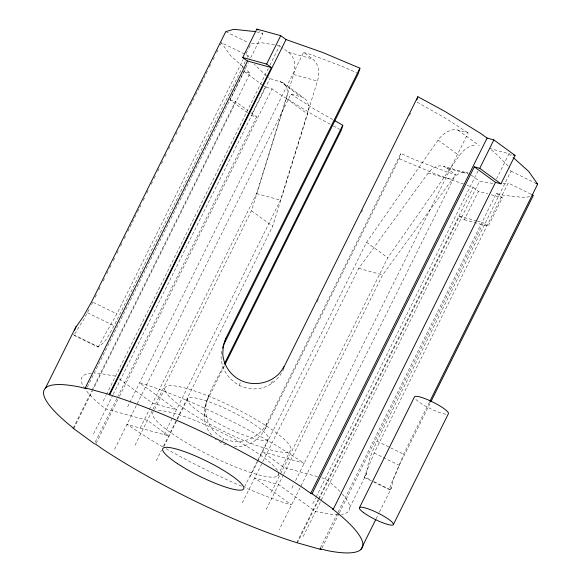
<?xml version="1.0" encoding="UTF-8"?>
<svg xmlns="http://www.w3.org/2000/svg" width="582" height="582" viewBox="0 0 582 582"><rect width="100%" height="100%" fill="white"/><g stroke="black" fill="none" stroke-linecap="round" stroke-linejoin="round"><path stroke-width="0.44" stroke-dasharray="2.91 2.18" d="M221.655 351.281C218.876 365.212 227.22 379.006 239.384 385.408A32.359 31.799 34.4 0 0 263.944 387.343C272.958 384.185 280.262 377.274 283.929 368.45M211.601 435.038C192.504 413.162 215.187 384.6 224.114 364.332M204.064 416.545L205.548 411.619L206.093 403.144M349.84 507.3L366.667 473.399C367.577 462.05 372.276 451.392 376.991 441.163L511.025 171.166L509.155 167.369M379.42 512.145L391.511 487.789L393.447 479.212L399.296 465.345L430.796 401.907M204.595 408.127L208.778 395.236M222.739 440.872L223.488 438.384A32.359 31.799 34.4 0 1 207.192 419.797L205.548 411.619M239.384 385.408L240.875 380.432M271.43 383.749L272.914 378.824M234.182 446.554A32.301 31.69 7.6 0 0 254.196 441.272C260.016 436.74 265.377 430.942 266.782 423.463L400.809 153.459L416.159 160.254L448.351 172.41L455.553 174.542L279.2 529.809M265.196 428.759L399.223 158.755L400.809 153.459M149.37 409.641L256.604 193.617L293.575 74.511A19.73 14.135 -74.7 0 0 288.621 52.373L281.666 47.28M164.095 434.63L280.495 200.157L317.466 81.051A19.73 14.135 -74.7 0 0 312.512 58.913L303.593 52.402L127.24 407.662M153.059 408.971L251.46 210.742L286.366 98.518A19.73 13.277 -53.8 0 0 282.743 82.535L269.932 78.599L267.08 76.424M177.081 418.8L272.66 226.252L307.565 114.028A19.73 13.277 -53.8 0 0 301.127 96.838L279.935 81.327M89.097 309.508L83.59 319.773L79.647 325.702A32.301 1.979 -64.3 0 1 73.579 335.174L97.921 347.083L98.125 346.523C106.215 342.718 109.685 333.042 114.094 325.782L245.298 61.466M530.944 194.141L508.217 183.024L374.131 453.036L366.289 472.198A32.359 0.815 -63.3 0 0 364.558 477.014L371.01 480.172M429.443 402.14L403.61 454.186L397.331 469.659A32.301 1.979 -64.3 0 0 389.554 489.251L389.824 489.884L391.511 487.789M91.52 304.626L92.727 302.189M95.15 297.307L97.172 293.241M98.787 289.989L100.802 285.922M103.225 281.041L104.44 278.603M106.855 273.722L108.07 271.285M109.685 268.026L111.7 263.966M113.315 260.707L115.338 256.64M116.953 253.388L118.968 249.322M120.583 246.07L122.606 242.003M124.221 238.751L126.236 234.684M127.851 231.432L137.134 212.728M137.541 211.913L140.771 205.41M143.194 200.528L145.209 196.461M146.824 193.209L148.846 189.143M151.269 184.261L152.477 181.824M154.092 178.572L156.107 174.505M157.722 171.254L159.744 167.187M161.36 163.935L163.375 159.868M164.99 156.616L167.012 152.549M168.627 149.29L170.642 145.224M172.257 141.972L174.28 137.905M175.895 134.653L177.91 130.586M179.525 127.334L181.54 123.268M183.155 120.016L184.37 117.579M186.793 112.697L188.808 108.63M190.423 105.378L195.268 95.615M195.676 94.808L198.906 88.297M199.306 87.489L207.781 70.407M209.396 67.156L211.419 63.089M213.034 59.837L215.049 55.77M216.664 52.518L218.687 48.451M220.302 45.2L221.509 42.755L248.128 55.777L249.991 59.575M97.921 347.083L98.314 346.77A32.359 0.815 -63.3 0 0 104.847 334.941L116.88 313.916L243.247 59.364M246.07 53.675L248.492 48.793M248.9 47.979L250.915 43.912L262.344 42.821L276.137 45.17M247.321 57.407L248.128 55.777M87.278 387.132L248.296 62.761M250.718 57.88L262.824 33.494L259.492 31.05M247.532 112.77L229.985 99.929L244.098 71.513L250.151 73.186L92.764 390.238M73.172 428.265L91.738 390.864M92.138 390.049L235.419 101.421L247.845 110.515M73.798 428.447L92.363 391.053M103.225 401.02L106.019 395.404M106.411 394.603L268.273 68.545M269.888 65.286L279.586 45.76L280.975 46.778M330.169 124.192L314.265 115.542L278.778 93.687L272.056 88.879L265.297 87.024L251.184 115.447L256.618 116.931L117.775 396.618M93.571 433.859L112.784 395.156M113.192 394.341L269.932 78.599M95.179 442.153L117.375 397.433M96.11 443.331L119.114 396.989M119.514 396.182L272.056 88.879M114.589 449.319L290.942 94.051L301.127 96.838M140.211 428.09L148.97 410.441M135.068 445.215L152.659 409.786M154.579 409.379L165.725 386.914M156.267 460.733L161.44 450.301M163.433 446.292L176.673 419.615M163.891 446.569L177.03 420.095M177.43 419.295L187.782 398.437M207.272 400.241L224.63 365.27M317.03 301.767L318.245 299.323M361.444 212.306L362.651 209.869M409.481 115.527L410.696 113.09M244.542 486.894L257.68 460.42M258.081 459.62L268.033 439.563A45.192 8.315 26.4 0 0 213.478 403.493A45.192 8.315 26.4 0 0 202.216 413.94A45.192 8.315 26.4 0 0 268.033 439.563M250.173 476.738L257.339 462.304M257.739 461.497L366.565 242.265L438.101 140.073A19.73 13.277 -53.8 0 1 458.019 130.099L468.204 132.892L295.438 480.936M242.338 502.841L262.351 462.537M262.751 461.722L358.738 268.367L428.207 173.05A19.73 14.135 -74.7 0 1 446.641 168.023L469.674 174.338M277.745 475.952L278.545 474.345M280.138 471.136L290.091 451.079A70.211 12.913 26.4 0 0 206.363 395.251A70.211 12.913 26.4 0 0 187.273 410.666A70.211 12.913 26.4 0 0 290.091 451.079M271.372 492.256L280.131 474.606M280.531 473.806L387.765 257.782L459.3 155.583A19.73 13.277 -53.8 0 1 476.025 145.173M266.229 509.381L283.412 474.767M283.82 473.952L382.629 274.908L452.098 179.591A19.73 14.135 -74.7 0 1 467.673 173L443.782 166.459M291.851 488.16L293.845 484.144M312.861 503.612L315.655 497.996M316.048 497.195L477.909 171.13M296.769 542.664L318.158 499.574M318.558 498.759L473.122 187.397L467.15 185.287M297.264 543.035L318.652 499.945M319.06 499.13L459.511 216.191L476.571 220.869M303.207 536.451L479.568 181.184L493.361 183.534M459.511 216.191L464.327 219.72L478.433 191.296L487.818 193.871M496.49 178.958L508.995 153.757L511.593 154.477M320.369 547.902L337.72 512.946M338.127 512.131L496.322 193.45L503.43 195.305L525.299 197.633L530.144 196.25M321.962 547.953L338.913 513.804M339.313 512.997L483.402 222.739L488.218 226.26L502.324 197.844L496.322 193.45M376.198 518.642L379.02 512.96M366.667 473.399L364.558 477.014M266.782 423.463C259.15 438.755 238.911 446.278 223.488 438.384M502.95 183.534L508.217 183.024M276.996 45.316L279.586 45.76M115.571 376.154L98.336 373.215A149.298 27.463 26.4 0 0 95.084 373.077M256.509 31.843L262.824 33.494M489.222 148.345L508.995 153.757L512.96 157.307M317.43 476.614L283.718 467.39L262.518 451.872L304.197 463.287L281.062 448.366A149.298 27.463 26.4 0 0 146.788 384.928L139.585 382.796L176.441 409.764L152.549 403.217L119.201 378.809M321.751 477.793L325.207 478.746L330.903 483.089A149.298 27.463 26.4 0 1 341.845 493.543M288.621 52.373L312.512 58.913M293.575 74.511L317.466 81.051M229.985 99.929L235.419 101.421M428.207 173.05L452.098 179.591M491.23 194.803L502.324 197.844M477.429 221.102L483.402 222.739M464.327 219.72L488.218 226.26M256.604 193.617L280.495 200.157M358.738 268.367L382.629 274.908M303.593 52.402L310.795 54.533L342.994 66.69L356.722 72.765M463.738 184.087L436.442 174.447L399.223 158.755M225.765 31.61L248.485 42.726M511.025 171.166L536.022 183.395M93.36 302.407L116.88 313.916M376.991 441.163L389.896 447.478M390.704 447.871L403.61 454.186M87.482 312.76L114.094 325.782M374.131 453.036L399.296 465.345M73.317 334.541L98.314 346.77M374.233 481.751L389.554 489.251M364.157 477.335L389.824 489.884M333.348 125.916L339.713 129.379M417.119 102.141L445.07 117.964L468.204 132.892M332.715 119.521L314.076 108.972L290.942 94.051M214.962 438.763L216.366 439.686M219.181 441.52L221.997 443.353A32.301 31.69 7.6 0 0 225.903 444.939M458.019 130.099L479.219 145.616M438.101 140.073L459.3 155.583M471.224 175.08L479.568 181.184M446.641 168.023L455.553 174.542M282.743 82.535L303.942 98.045M286.366 98.518L307.565 114.028M244.098 71.513L263.1 85.423M263.835 85.954L265.297 87.024M250.769 112.653L256.618 116.931M366.565 242.265L387.765 257.782M251.46 210.742L272.66 226.252M473.122 187.397L478.433 191.296M491.353 149.974L494.911 152.688L508.784 166.612M266.374 75.878L254.152 64.129M242.89 66.668L230.348 55.421L221.509 42.755M243.552 67.265L250.151 73.186M342.383 494.147A149.298 27.463 26.4 0 1 341.605 514.35M338.047 514.641A149.298 27.463 26.4 0 1 332.795 514.517L315.553 511.578L278.574 484.515L254.683 477.975L291.546 504.936L284.343 502.804A149.298 27.463 26.4 0 1 244.884 487.607M241.603 486.21A149.298 27.463 26.4 0 1 165.928 448.635M162.815 446.86A149.298 27.463 26.4 0 1 150.069 439.374L126.934 424.445L168.613 435.86L147.413 420.349L105.917 408.993L100.228 404.65A149.298 27.463 26.4 0 1 86.354 390.726M84.994 388.9A149.298 27.463 26.4 0 1 91.229 373.193M278.48 472.555A70.211 12.913 26.4 0 1 212.757 456.877A70.211 12.913 26.4 0 1 153.379 411.787M158.355 410.579A70.211 12.913 26.4 0 1 223.524 433.408A70.211 12.913 26.4 0 1 277.643 470.765M445.659 414.166A18.93 3.485 26.4 0 1 428.949 407.917A18.93 3.485 26.4 0 1 415.126 398.612"/><path stroke-width="0.87" d="M222.717 348.16L225.896 338.186L359.923 68.181L322.712 52.489L286.024 39.547L280.713 35.64L256.822 29.1L242.716 57.523L247.532 61.045L271.423 67.592L109.176 394.436L85.285 387.888L247.532 61.045M334.264 120.401L342.805 125.239L341.307 130.237L225.038 364.456M359.923 68.181L358.337 73.478L224.31 343.482M283.318 368.37L417.847 96.699L444.881 111.395L480.376 133.249L487.09 138.065L493.856 139.913L515.055 155.43L500.942 183.854L495.515 182.362L474.315 166.852L312.068 493.696L310.737 493.325L304.022 488.516A177.546 32.657 26.4 0 0 109.671 394.814L109.176 394.436M416.843 100.039L417.847 96.699M225.896 338.186L223.248 345.963L222.782 354.096A32.301 31.69 7.6 0 0 240.883 380.432C255.964 387.685 276.29 382.134 283.82 366.704M74.547 330.518L75.354 328.35M75.624 327.63L83.532 316.15L91.738 301.614L225.765 31.61L233.848 29.304L255.716 31.639M45.556 387.976L76.184 326.269M242.716 57.523L266.607 64.064L280.713 35.64M109.671 394.814L286.024 39.547M224.521 363.524L342.805 125.239M310.737 493.325L487.09 138.065M474.315 166.852L479.75 168.336L493.856 139.913M85.285 387.888L86.471 388.761L79.363 386.906A177.546 32.657 26.4 0 0 73.798 428.447L73.172 428.265L94.371 443.775L95.703 444.146L102.417 448.955A177.546 32.657 26.4 0 0 296.769 542.664L321.155 549.583L319.969 548.71L327.077 550.572A177.546 32.657 26.4 0 0 332.642 509.024L333.268 509.206L495.515 182.362M359.4 507.853L414.449 396.96A18.93 3.485 26.4 0 1 432.462 401.893A18.93 3.485 26.4 0 1 448.446 413.591L393.396 524.484M429.851 401.325L537.637 184.181L528.798 171.515L513.615 157.904M430.796 401.907L533.374 195.334L531.752 194.541M360.884 549.495L375.797 519.457M513.324 154.95L515.055 155.43M536.022 183.395L537.637 184.181M479.75 168.336L500.942 183.854M256.822 29.1L258.161 30.075M266.607 64.064L271.423 67.592M312.068 493.696L333.268 509.206M363.663 512.677A18.93 3.485 26.4 0 0 392.552 525.073A18.93 3.485 26.4 0 0 372.982 510.749A18.93 3.485 26.4 0 0 363.663 512.677M177.532 463.679A45.192 8.315 26.4 0 0 243.349 489.302A45.192 8.315 26.4 0 0 188.786 453.233A45.192 8.315 26.4 0 0 177.532 463.679"/></g></svg>
